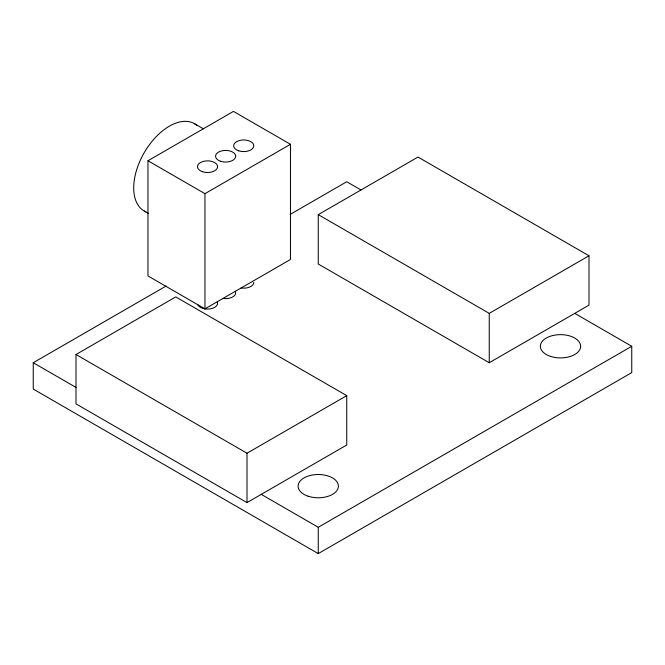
<?xml version="1.0" encoding="UTF-8"?>
<svg xmlns="http://www.w3.org/2000/svg" width="665" height="665" viewBox="0 0 665 665"><rect width="100%" height="100%" fill="white"/><g stroke="black" fill="none" stroke-linecap="round" stroke-linejoin="round"><path stroke-width="1" d="M147.963 160.755L233.465 111.396L290.464 144.305L290.464 259.483L204.961 308.851L147.963 275.942L147.963 160.755L204.961 193.665L290.464 144.305M574.751 313.373L631.75 346.282L631.75 372.608L318.252 553.604L33.25 389.067L33.25 362.733L166.192 285.983M290.156 214.413L346.748 181.736L361.004 189.966M76.001 354.512L175.751 296.914L346.748 395.642L346.748 445.01L246.998 502.599L76.001 403.871L76.001 354.512L246.998 453.231L346.748 395.642M318.252 214.645L418.002 157.056L588.999 255.784L588.999 305.144L489.249 362.733L318.252 264.013L318.252 214.645L489.249 313.373L588.999 255.784M261.254 494.369L318.252 527.279L631.75 346.282M194.529 123.707L203.432 128.852M144.147 210.971L148.603 213.54M33.25 362.733L76.001 387.421M489.249 313.373L489.249 362.733M318.252 527.279L318.252 553.604M246.998 453.231L246.998 502.599M204.961 193.665L204.961 308.851M145.843 211.827A50.382 29.085 -60 0 1 144.563 152.077A50.382 29.085 -60 0 1 196.873 125.336M235.36 291.295A10.075 5.819 0 0 1 223.016 298.427M217.264 301.744A10.075 5.819 0 0 1 210.132 308.876A10.075 5.819 0 0 1 197.796 304.761M253.797 282.359A10.075 5.819 0 0 1 241.112 287.978M550.42 356.357A20.149 11.638 0 0 0 580.653 346.282A20.149 11.638 0 0 0 550.42 336.207A20.149 11.638 0 0 0 550.42 356.357M308.178 496.223A20.149 11.638 0 0 0 338.402 486.14A20.149 11.638 0 0 0 308.178 476.065A20.149 11.638 0 0 0 308.178 496.223M220.589 161.271A10.075 5.819 0 0 0 235.701 156.233A10.075 5.819 0 0 0 220.589 151.196A10.075 5.819 0 0 0 220.589 161.271M238.685 150.822A10.075 5.819 0 0 0 253.797 145.785A10.075 5.819 0 0 0 238.685 140.747A10.075 5.819 0 0 0 238.685 150.822M202.493 171.72A10.075 5.819 0 0 0 217.605 166.682A10.075 5.819 0 0 0 202.493 161.645A10.075 5.819 0 0 0 202.493 171.72"/></g></svg>
